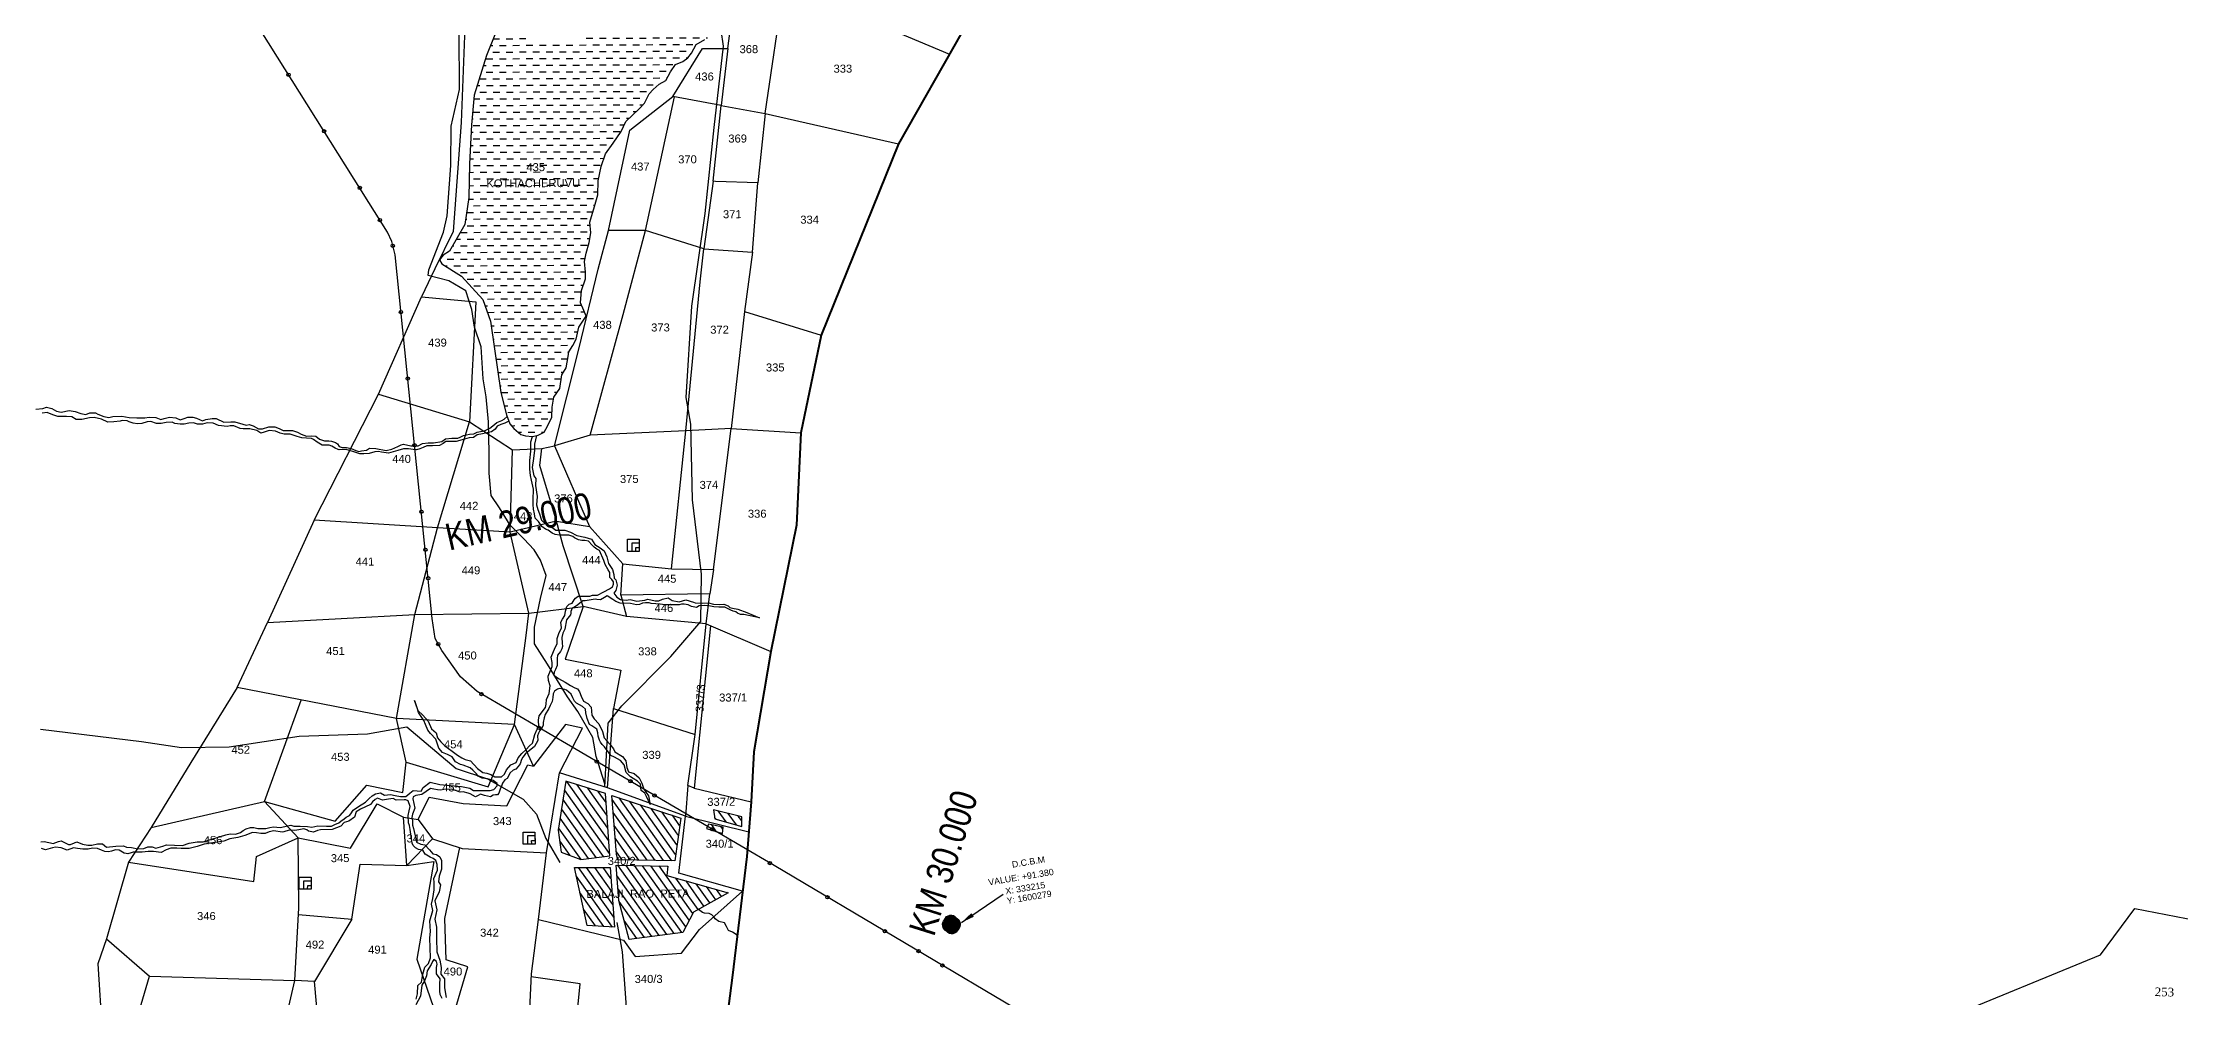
# Model space of a CAD drawing. Header units: inches. Extents: x 304037 to 460575, y 1453943 to 1639883.
# Drawn here: x 331856 to 335053, y 1600171 to 1601598 of the extents above; entities that cross this region are included whole.
import ezdxf

# ---------------------------------------------------------------- set-up
doc = ezdxf.new("R2010")
doc.units = ezdxf.units.IN
doc.header["$MEASUREMENT"] = 0
doc.header["$PDMODE"] = 33
doc.header["$PDSIZE"] = 5
for name, pattern in [('ACAD_ISO02W100', [15, 12, -3]), ('ACAD_ISO07W100', [3, 0, -3]), ('BORDER', [1.75, 0.5, -0.25, 0.5, -0.25, 0, -0.25])]:
    doc.linetypes.add(name, pattern=pattern)
for name, color, linetype in [('cahnige', 6, 'Continuous'), ('CARTTRACK', 30, 'ACAD_ISO02W100'), ('NALA', 4, 'Continuous'), ('pbms', 8, 'Continuous'), ('SQUAREWELL', 5, 'Continuous'), ('SURVEY_BND', 7, 'Continuous'), ('SURVEY_NO', 7, 'Continuous'), ('TEXT', 7, 'Continuous'), ('VILLAGE_AREA', 1, 'Continuous'), ('WATER_BODY', 4, 'Continuous'), ('Z LAYER', 7, 'Continuous'), ('zz', 7, 'Continuous')]:
    doc.layers.add(name, color=color, linetype=linetype)
doc.layers.add('FOOTPATH', color=150, linetype='ACAD_ISO07W100', lineweight=30)
doc.layers.add('VILL_BOUNDARY', color=6, linetype='BORDER', lineweight=30)
doc.styles.add('ARIALN', font='ARIALN.TTF')
doc.styles.get("Standard").update_dxf_attribs({"font": 'arial.ttf'})
doc.dimstyles.get("Standard").update_dxf_attribs({"dimtxt": 0.18, "dimasz": 0.18, "dimexe": 0.18, "dimexo": 0.0625, "dimgap": 0.09, "dimtad": 0, "dimtih": 1, "dimtoh": 1, "dimdec": 4, "dimzin": 0, "dimdsep": 46, "dimtxsty": 'Standard', "dimcen": 0.09, "dimadec": 0, "dimazin": 0, "dimtfac": 1, "dimtdec": 4, "dimtofl": 0, "dimtmove": 0, "dimatfit": 3, "dimfxl": 0, "dimtolj": 1, "dimtzin": 0, "dimarcsym": 0})

# ---------------------------------------------------------------- blocks, each defined once
blk = doc.blocks.new('CHEPINAPI')
at = {"layer": 'VILL_BOUNDARY', "linetype": 'ByBlock'}
blk.add_lwpolyline([(-31.05, 251.28), (-7.58, 261.5), (-2.59, 268.51), (20.64, 264.54)], dxfattribs=at)
at = {"layer": 'SURVEY_NO', "insert": (0.63, 256.81), "char_height": 1.282, "width": 2.5, "attachment_point": 1}
blk.add_mtext('{\\fTimes New Roman|b0|i0|c0|p18;253}', dxfattribs=at)
blk = doc.blocks.new('THOPUGUNTA')
at = {"layer": 'VILLAGE_AREA', "linetype": 'ByBlock'}
h = blk.add_hatch(dxfattribs=at)
h.set_pattern_fill('ANSI31', color=256, scale=79.792965, angle=80.2876, style=0)
h.set_pattern_definition([(125.2876, (-6809.83, -2208.019), (-8.1415, -5.761864), [])])
h.paths.add_polyline_path([(-5573.8, -3359.2), (-5633.2, -3340.5), (-5644.5, -3413.8), (-5639.8, -3446.7), (-5610.8, -3457.8), (-5567.4, -3452.1)])
h.paths.add_polyline_path([(-5461.3, -3395.7), (-5564.3, -3362.1), (-5557.1, -3449.8), (-5555.5, -3458.2), (-5470.1, -3459.6)])
h.paths.add_polyline_path([(-5566.8, -3469.5), (-5620.2, -3469.5), (-5601.2, -3556.2), (-5560.3, -3559)])
h.paths.add_polyline_path([(-5481.8, -3481.6), (-5480.3, -3467.5), (-5557.9, -3466.3), (-5553.9, -3519.2), (-5538.1, -3577.1), (-5458, -3566.6), (-5442.1, -3536.3), (-5390.2, -3507.3)])
h.paths.add_polyline_path([(-5397.7, -3409.2), (-5419.8, -3404.7), (-5422.5, -3411.5), (-5398.8, -3418.8)])
h.paths.add_polyline_path([(-5412, -3383.3), (-5410.2, -3396.7), (-5370, -3408.4), (-5370, -3394)])
h.paths.add_polyline_path([(-5573.5, -3469.3), (-5527, -3469.1), (-5527.1, -3450.3), (-5573.6, -3450.6)], flags=9)
h.paths.add_polyline_path([(-5605.3, -3518.5), (-5439.1, -3517.7), (-5439.2, -3499.3), (-5605.3, -3500.2)], flags=9)
at = {"layer": 'WATER_BODY', "linetype": 'ByBlock'}
h = blk.add_hatch(dxfattribs=at)
h.set_pattern_fill('DASH', color=256, scale=79.792965, angle=0.2876, style=0)
h.set_pattern_definition([(0.2876, (-6809.83, -2208.019), (9.923925, 10.024065), [9.97412, -9.97412])])
h.paths.add_polyline_path([(-5515.4, -2327.2), (-5508.4, -2312.9), (-5502.3, -2306.5), (-5493.7, -2298.9), (-5483.5, -2293.1), (-5476.5, -2280.2), (-5469.2, -2269.4), (-5458.2, -2264.9), (-5450.8, -2259.5), (-5445.1, -2252.2), (-5438.2, -2239.2), (-5425.4, -2231.7), (-5400.9, -2217.7), (-5412.2, -2162.2), (-5417.4, -2157.2), (-5420.9, -2158.8), (-5425, -2159.3), (-5427.7, -2158.3), (-5432.9, -2155.5), (-5433.7, -2153.9), (-5451.6, -2155.3), (-5449.6, -2160.4), (-5457.3, -2166), (-5467.3, -2170), (-5474.9, -2170), (-5479.7, -2170.5), (-5484.4, -2172.2), (-5488, -2174.7), (-5499.2, -2179.4), (-5505.3, -2178.9), (-5509.4, -2178.9), (-5515.3, -2179.9), (-5520.4, -2181.4), (-5523.5, -2183.6), (-5530.4, -2183.7), (-5534.2, -2184.2), (-5539.8, -2185.9), (-5545, -2186.9), (-5549.6, -2187.2), (-5554, -2187.2), (-5559.1, -2186.2), (-5562, -2181.9), (-5564.3, -2170.5), (-5565, -2164.1), (-5564.8, -2161.3), (-5585.4, -2162), (-5585.6, -2167.1), (-5585.4, -2172.4), (-5579.4, -2183.1), (-5579.3, -2190.1), (-5576.5, -2215.2), (-5582.9, -2224.1), (-5589.7, -2227.1), (-5598.6, -2227.2), (-5602.2, -2229.6), (-5605.2, -2231.2), (-5611.1, -2229.8), (-5616.4, -2231.3), (-5619.5, -2232.7), (-5625.3, -2230.4), (-5630.5, -2230.3), (-5634.4, -2231.9), (-5639.3, -2231.9), (-5643.3, -2231.9), (-5646.8, -2231.2), (-5650.4, -2231.3), (-5656.4, -2233.6), (-5660.2, -2233.1), (-5666, -2229.9), (-5673.7, -2231.4), (-5683, -2232.8), (-5687.7, -2231.6), (-5693.2, -2230.5), (-5698.4, -2230.5), (-5704.7, -2230.5), (-5708.8, -2228.6), (-5715, -2226.2), (-5719.6, -2224.6), (-5724.4, -2223.2), (-5730.9, -2218.3), (-5738.2, -2222.5), (-5751.8, -2256), (-5770.3, -2315.3), (-5774.2, -2359.6), (-5777.1, -2417.7), (-5778.2, -2468.2), (-5784.2, -2508.6), (-5807.2, -2548.3), (-5816.8, -2554.5), (-5821.9, -2561.5), (-5818.4, -2567.2), (-5789.2, -2585.6), (-5757.5, -2620.5), (-5745.7, -2653), (-5739.6, -2694.4), (-5730.1, -2759.4), (-5721.8, -2793.1), (-5716.9, -2806.2), (-5710.8, -2813.5), (-5700.2, -2822.5), (-5693.2, -2824.5), (-5683, -2825.3), (-5674.3, -2823.2), (-5665.5, -2818.8), (-5660.4, -2810.1), (-5654.3, -2796.6), (-5653.5, -2781.6), (-5651, -2766.7), (-5642.3, -2753.5), (-5638.9, -2733.2), (-5632.6, -2722.6), (-5629.5, -2705.8), (-5628.8, -2698.8), (-5622.5, -2689.3), (-5617.5, -2680), (-5613.9, -2661.7), (-5602.8, -2645.5), (-5606.4, -2637.2), (-5611.3, -2625.4), (-5609.5, -2607.3), (-5603.6, -2589.7), (-5603.9, -2579.8), (-5605.4, -2563.7), (-5602.5, -2551.3), (-5598, -2535.6), (-5595.6, -2520.8), (-5597.2, -2505.2), (-5590.2, -2481.5), (-5585.3, -2463.9), (-5584.8, -2443), (-5580.1, -2421.7), (-5573.7, -2402.7), (-5562.4, -2386.7), (-5550.4, -2369.5), (-5543.4, -2354.5), (-5523.7, -2335.6)])
h.paths.add_polyline_path([(-5755.1, -2456.5), (-5601.7, -2455.7), (-5601.8, -2437.3), (-5755.2, -2438.1)], flags=24)
h.paths.add_polyline_path([(-5695.1, -2432.1), (-5662.5, -2431.9), (-5662.6, -2413.7), (-5695.2, -2413.8)], flags=24)
at = {"layer": 'CARTTRACK', "linetype": 'ByBlock'}
for points in [[(-5574.8, -3349.4), (-5570, -3254), (-5549.4, -3227.8), (-5475.9, -3154), (-5431.2, -3102.1), (-5430.1, -3031), (-5443.4, -2919.8), (-5446.1, -2806.7), (-5453.2, -2766.9), (-5444.5, -2630.4), (-5424.9, -2492.2), (-5411.1, -2363.4), (-5397.4, -2242.1), (-5400.9, -2217.7)], [(-5420, -3882), (-5437.9, -3858.2), (-5455.1, -3785), (-5467.9, -3737.5), (-5490.9, -3713.3), (-5542.5, -3678.3), (-5548.3, -3595.7), (-5556.1, -3552.1)]]:
    blk.add_lwpolyline(points, dxfattribs=at)
at = {"layer": 'FOOTPATH', "linetype": 'ByBlock'}
for points in [[(-5574.5, -3344.6), (-5587.8, -3303.5), (-5592.8, -3275.1), (-5615.3, -3236.5), (-5630.7, -3214.3), (-5660.4, -3165.6), (-5680.1, -3135.3), (-5679.8, -3110.3), (-5670.9, -3067.6), (-5662.7, -3033.4), (-5671, -3010.1), (-5680.6, -2994.6), (-5695.9, -2978.4), (-5716.2, -2958), (-5732.2, -2931.9), (-5744.7, -2913.6), (-5747.7, -2880.4), (-5747.9, -2850), (-5748.8, -2803.7), (-5752.2, -2765.9), (-5757, -2739.1), (-5759.7, -2691.4), (-5769.8, -2662), (-5773.8, -2635.6), (-5782.7, -2607.7), (-5808, -2592.7), (-5839.2, -2584.8), (-5838.2, -2576.3), (-5816.2, -2520), (-5810.6, -2495.6), (-5805.3, -2420.3), (-5804.6, -2361.6), (-5792.1, -2306.5), (-5792.9, -2222)], [(-6418.7, -3263.1), (-6267.6, -3281.2), (-6207.8, -3290.5), (-6136.6, -3289.2), (-6031.9, -3273.6), (-5929.5, -3269.8), (-5870.9, -3259.6), (-5796.9, -3321.9), (-5750.4, -3337.3), (-5697, -3367.5), (-5676.9, -3390.1), (-5663.2, -3426.4), (-5642.1, -3462.1)]]:
    blk.add_lwpolyline(points, dxfattribs=at)
at = {"layer": 'NALA', "linetype": 'ByBlock'}
for points in [[(-6425.7, -2784.8), (-6415.2, -2783.6), (-6410.1, -2781.8), (-6402, -2783.4), (-6394.9, -2787.6), (-6387.8, -2789), (-6376, -2786.5), (-6366.9, -2788.2), (-6358.5, -2791), (-6351, -2792.4), (-6345, -2790), (-6336.8, -2790.2), (-6333.3, -2791.8), (-6324.2, -2795.5), (-6316.8, -2796.9), (-6310.5, -2795.6), (-6297, -2795), (-6286.4, -2796.9), (-6274.9, -2797.7), (-6262.6, -2797.6), (-6256.4, -2796.6), (-6246.6, -2796.8), (-6239.1, -2800), (-6234.1, -2798.6), (-6225.7, -2796.7), (-6216.5, -2797.5), (-6210.1, -2800.4), (-6203.9, -2798.4), (-6198.5, -2796.5), (-6191, -2796.4), (-6185.3, -2797.8), (-6176.5, -2802.2), (-6171.4, -2799.8), (-6162.2, -2798.5), (-6156.2, -2798.3), (-6144.4, -2804.2), (-6134.4, -2803.3), (-6128.1, -2803.3), (-6116.3, -2806.8), (-6111.1, -2808.3), (-6106.7, -2807.6), (-6100.6, -2809.4), (-6092.9, -2813.7), (-6087, -2813.9), (-6077.1, -2810.8), (-6068.6, -2810.8), (-6062.1, -2813.3), (-6056.1, -2816.3), (-6041.8, -2816.2), (-6034.4, -2818.7), (-6029.1, -2821.8), (-6020.8, -2824.7), (-6012.9, -2824.3), (-6006.8, -2824.9), (-6001.8, -2829.2), (-5994.2, -2832.1), (-5987.4, -2831.7), (-5983.5, -2832.2), (-5977.4, -2834.3), (-5974.6, -2836.2), (-5972.2, -2840.3), (-5967.7, -2841.7), (-5964, -2841.6), (-5961.3, -2841.8), (-5954, -2843.5), (-5947.4, -2846.3), (-5942.9, -2847.8), (-5938.6, -2846.7), (-5931.3, -2845.9), (-5931.3, -2845.9), (-5926.6, -2842.8), (-5926.6, -2842.8), (-5917.5, -2843.1), (-5901.9, -2846.4), (-5893.6, -2844.5), (-5884.5, -2840.3), (-5879.5, -2837.7), (-5875.7, -2837), (-5864.7, -2839.1), (-5854.2, -2839.3), (-5847.3, -2835.9), (-5838.9, -2835), (-5831.2, -2834.7), (-5818.4, -2832.7), (-5812.9, -2829), (-5803.8, -2828.1), (-5794.4, -2828), (-5791.3, -2826.2), (-5786.3, -2823.7), (-5777, -2822), (-5770.7, -2821.2), (-5765.5, -2818.8), (-5760.7, -2817.8), (-5754.7, -2816.7), (-5746.6, -2813.1), (-5742.3, -2809.5), (-5736.3, -2804.4), (-5729, -2801.5), (-5725.5, -2799.4), (-5720.9, -2795.6)], [(-5718.4, -2802.4), (-5724.4, -2805.6), (-5730.5, -2807.5), (-5736, -2810), (-5738.8, -2814.5), (-5744.2, -2818.6), (-5758, -2821.3), (-5765.9, -2822.8), (-5771.4, -2826.9), (-5777.5, -2827.5), (-5788.4, -2830.2), (-5797, -2832.8), (-5803.9, -2832.9), (-5809.5, -2832.9), (-5812.8, -2833.1), (-5816.6, -2836), (-5822.2, -2838.8), (-5832.4, -2839.1), (-5841.1, -2839.2), (-5846.7, -2841.6), (-5851.6, -2843.7), (-5856.5, -2845.2), (-5861.3, -2844.7), (-5868.3, -2843.7), (-5875.8, -2843.7), (-5884.5, -2846.1), (-5898.2, -2850.3), (-5908.8, -2849), (-5913.3, -2848), (-5918.9, -2848.1), (-5927.3, -2850.8), (-5935.1, -2851.2), (-5941.2, -2851.2), (-5950.2, -2848.3), (-5956.9, -2846.1), (-5961.7, -2844.8), (-5971.9, -2845.3), (-5973.8, -2845), (-5978.1, -2842.7), (-5982.9, -2839.7), (-5987.1, -2838.3), (-5997.5, -2838.4), (-6004.8, -2833.9), (-6010.7, -2829.9), (-6013.3, -2828.6), (-6021, -2827.9), (-6028.2, -2827.4), (-6035.1, -2825.4), (-6040.8, -2823.2), (-6045.5, -2822.1), (-6054.6, -2821.9), (-6060.3, -2820.5), (-6067.6, -2817.5), (-6076.9, -2816.4), (-6084.5, -2818.9), (-6089.2, -2820.3), (-6095.4, -2816.2), (-6105.8, -2814), (-6115.6, -2813.9), (-6120.3, -2813.6), (-6129.7, -2809.4), (-6135, -2809.4), (-6139.7, -2810.7), (-6152.7, -2809.2), (-6160.6, -2805.7), (-6169.4, -2805.1), (-6176.6, -2806.8), (-6183.9, -2806.8), (-6189.9, -2805), (-6196.8, -2805.4), (-6204.2, -2807.1), (-6210.2, -2806.8), (-6217.8, -2806.1), (-6221.8, -2804.1), (-6230.7, -2804.3), (-6238.4, -2806), (-6245.2, -2805.9), (-6253.7, -2803.1), (-6259.5, -2803.5), (-6267.4, -2806.1), (-6273.9, -2806.3), (-6280.5, -2805.5), (-6286.2, -2803.5), (-6289.2, -2802), (-6296.9, -2801.5), (-6299.6, -2802.6), (-6309.3, -2803.4), (-6318, -2804.1), (-6327.7, -2799.5), (-6338.6, -2796.9), (-6345.7, -2797.7), (-6356.8, -2799.8), (-6365.7, -2799.8), (-6372.1, -2796), (-6379.9, -2795.3), (-6387.4, -2795.5), (-6392.8, -2795.5), (-6400.3, -2793.2), (-6408.8, -2789.8), (-6416.6, -2790.5)], [(-6418.1, -3431.2), (-6412.8, -3430.8), (-6408.7, -3431.6), (-6403.7, -3432.8), (-6399.8, -3433.6), (-6392, -3430.7), (-6387.7, -3429.8), (-6384.1, -3431.6), (-6376.8, -3435.1), (-6373.8, -3435.1), (-6368.1, -3433), (-6364.7, -3431.5), (-6355.9, -3435), (-6347.9, -3436.3), (-6342.1, -3436.3), (-6333.5, -3434.4), (-6326.1, -3434.5), (-6320.3, -3439.1), (-6306.1, -3437.8), (-6294.8, -3437.5), (-6290.3, -3439.5), (-6282.8, -3439.9), (-6273.3, -3441.7), (-6264.5, -3441.5), (-6258.4, -3438.6), (-6251.8, -3438.8), (-6246.2, -3440.8), (-6235.8, -3438), (-6230.4, -3435.7), (-6206.5, -3436.7), (-6196.3, -3433.5), (-6184.5, -3431.2), (-6175.6, -3431.1), (-6141.4, -3420.7), (-6134.9, -3419.4), (-6127.1, -3420.1), (-6119.8, -3417.2), (-6115.7, -3414.2), (-6111.4, -3411.8), (-6104.7, -3409.7), (-6099.9, -3410), (-6093.5, -3411.3), (-6087.5, -3411.3), (-6081.8, -3411.3), (-6076, -3409.7), (-6070.2, -3408.8), (-6060.1, -3410), (-6044.5, -3406.4), (-6039.8, -3407.7), (-6030.3, -3407.7), (-6019.5, -3408.3), (-6013.1, -3409.6), (-6003.8, -3407.5), (-5990.8, -3407.8), (-5983.5, -3407.8), (-5978.5, -3405.5), (-5972.7, -3403.1), (-5969.4, -3400.6), (-5964.5, -3396.7), (-5961.6, -3394.3), (-5956.4, -3392), (-5954.7, -3389.4), (-5951.2, -3384), (-5943.2, -3378.5), (-5932.8, -3372.2), (-5927.2, -3366.4), (-5922.9, -3362.3), (-5917.7, -3359.5), (-5910.1, -3358.3), (-5904.1, -3361.5), (-5895.5, -3360.5), (-5888.2, -3361.8), (-5880.6, -3363.6), (-5872.5, -3363.6), (-5866.2, -3358.5), (-5866.2, -3358.5), (-5861.4, -3354.7), (-5849.4, -3355.6), (-5846.5, -3350), (-5835.9, -3342.3), (-5821.5, -3345.6), (-5789.2, -3348.6), (-5776.9, -3351.2), (-5771.2, -3354.8), (-5763, -3354.5), (-5754.4, -3354.5), (-5746.4, -3354.8), (-5741, -3353.1), (-5735.6, -3347.7), (-5735.6, -3344.3), (-5741.8, -3339.7), (-5750.4, -3337.3), (-5758, -3335.9), (-5764.4, -3332.9), (-5766.6, -3329.8), (-5772.1, -3324.2), (-5776.4, -3320.7), (-5786.5, -3316.7), (-5790.8, -3315.7), (-5798.1, -3311.7), (-5803.3, -3304.4), (-5810.3, -3300.9), (-5817.7, -3297.6), (-5823.2, -3291.5), (-5827.6, -3277.8), (-5835.5, -3269.4), (-5839.4, -3264.4), (-5842.8, -3255.7), (-5845.4, -3249.9), (-5848.4, -3245.3), (-5853.5, -3238), (-5855, -3232.3), (-5859.6, -3220), (-5857.3, -3226.1), (-5854.3, -3235.2), (-5847.1, -3241.9), (-5839.1, -3251), (-5834.2, -3262.2), (-5826.8, -3268.4), (-5824.8, -3275.7), (-5820.1, -3281.7), (-5814.3, -3287.9), (-5802.9, -3295.7), (-5794.9, -3301.7), (-5788.7, -3305.6), (-5783.8, -3308.2), (-5775.6, -3310.2), (-5765, -3321.8), (-5757.2, -3327.4), (-5751.3, -3328.5), (-5745, -3330.4), (-5739.1, -3333.9), (-5729.1, -3334), (-5724.7, -3330), (-5721.6, -3323.5), (-5715.5, -3316.4), (-5707.4, -3312.6), (-5704.6, -3305.5), (-5698.9, -3299.1), (-5692.3, -3293.3), (-5687.6, -3288), (-5683.1, -3283.9), (-5679.3, -3270.8), (-5675.8, -3262.8), (-5673.7, -3258.9), (-5673.8, -3249.4), (-5672.9, -3242.8), (-5663.6, -3230.6), (-5662.3, -3225.3), (-5662.2, -3218.5), (-5657.9, -3209.4), (-5656.4, -3198), (-5658.8, -3189.9), (-5659.7, -3183.6), (-5653.4, -3169.1), (-5653.5, -3163.4), (-5654.8, -3155.2), (-5649, -3140.8), (-5645.9, -3135.2), (-5646, -3127.5), (-5643.7, -3119.9), (-5639.4, -3111.6), (-5640.6, -3102.7), (-5638.3, -3098.2), (-5634.4, -3093.1), (-5633.8, -3086.7), (-5631.8, -3079.7), (-5628.3, -3076.2), (-5623.6, -3074.3), (-5620.5, -3069.5), (-5618.4, -3066.9), (-5614.5, -3064.2), (-5609.2, -3064), (-5602.7, -3064), (-5597.1, -3063.8), (-5593, -3062.5), (-5585.6, -3062.3), (-5576.1, -3057.8), (-5567.7, -3053), (-5563.3, -3050), (-5561.8, -3045.9), (-5561.7, -3042.7), (-5564.4, -3038.9), (-5567.3, -3035.9), (-5567.4, -3028.7), (-5569.9, -3024.5), (-5574.2, -3016.9), (-5576.3, -3010.6), (-5582.8, -2996), (-5586.5, -2993.8), (-5590.8, -2990.9), (-5593.6, -2988), (-5599, -2981.8), (-5604.9, -2981), (-5609, -2981), (-5614, -2979.7), (-5620.2, -2977), (-5622.8, -2975.1), (-5628.7, -2973), (-5634.5, -2973.1), (-5642.4, -2973.1), (-5649.2, -2971.9), (-5653.3, -2970.1), (-5659.5, -2965.5), (-5663.4, -2963.8), (-5669.1, -2959.7), (-5673.8, -2952.2), (-5679.2, -2947.5), (-5679.8, -2940.9), (-5681.7, -2934), (-5681.8, -2926.9), (-5681.8, -2920), (-5681.4, -2904), (-5684.3, -2890.4), (-5686.2, -2883.9), (-5687, -2874.1), (-5686.9, -2861.4), (-5685.5, -2847.2), (-5685.6, -2833.2), (-5683, -2825.3)], [(-5676.9, -2823.8), (-5680.1, -2836.8), (-5679.9, -2845.6), (-5681.4, -2858.1), (-5683.3, -2871.8), (-5680.9, -2884.2), (-5678, -2888.3), (-5678.3, -2898.6), (-5676.1, -2915.1), (-5677.1, -2927.4), (-5675.1, -2934.7), (-5672.5, -2941.1), (-5669.3, -2950.6), (-5662.7, -2956.9), (-5654.1, -2961.1), (-5648, -2965.5), (-5634.7, -2965.5), (-5626.1, -2968.4), (-5616.7, -2973.5), (-5604.7, -2975.9), (-5594.8, -2978.8), (-5589.6, -2986.9), (-5581.7, -2992), (-5575.7, -2996.2), (-5572, -3005.2), (-5569.2, -3015.4), (-5563.1, -3024.4), (-5561.5, -3031.8), (-5560.9, -3037), (-5558.3, -3039.5), (-5556.5, -3047.7), (-5558.4, -3055.7), (-5561.2, -3059.7), (-5557, -3065.7), (-5551.2, -3068.8), (-5542.7, -3069.8), (-5537, -3068.9), (-5527, -3071.3), (-5514.7, -3070), (-5510.4, -3068.6), (-5499.6, -3070.8), (-5494.2, -3071.1), (-5488.5, -3068.3), (-5480, -3066.7), (-5474.2, -3070.5), (-5463.6, -3072.6), (-5453.4, -3069.7), (-5442.3, -3073.1), (-5439.5, -3074.2), (-5428.4, -3074.7), (-5419.9, -3073.8), (-5412.2, -3075.9), (-5402.5, -3076.4), (-5396.6, -3076.1), (-5390.1, -3078.7), (-5388, -3080.8), (-5383.7, -3081.8), (-5375.9, -3083.3), (-5362.3, -3088.5), (-5343.5, -3096.2), (-5366.8, -3091.6), (-5372, -3091.6), (-5376.5, -3089.4), (-5379, -3087.2), (-5382.8, -3086.3), (-5386.3, -3084.9), (-5390.5, -3083.1), (-5395.2, -3080.5), (-5398.8, -3080.5), (-5404.4, -3080.5), (-5411.7, -3080), (-5419.1, -3078.7), (-5425.2, -3078), (-5433.6, -3078.4), (-5437.5, -3081.2), (-5445.1, -3079.5), (-5450.2, -3077.1), (-5455.9, -3075.9), (-5460.1, -3076.1), (-5463.7, -3077), (-5477.6, -3077.1), (-5484.9, -3077.1), (-5492.1, -3075.8), (-5498.7, -3075.6), (-5505.6, -3075.1), (-5508.4, -3073.9), (-5514.1, -3074), (-5518.5, -3074.3), (-5522.8, -3076.4), (-5527.5, -3076.8), (-5536.2, -3074.9), (-5552, -3074.3), (-5558.3, -3071.9), (-5563, -3068.8), (-5571.2, -3063.7), (-5575.4, -3065.9), (-5581, -3069.5), (-5586.5, -3069.1), (-5589, -3068.3), (-5595.1, -3069.7), (-5604.2, -3070.9), (-5607.6, -3071), (-5617.3, -3078.4), (-5619.8, -3080.2), (-5623.7, -3081.8), (-5625.6, -3087), (-5625.6, -3089.6), (-5626, -3091.9), (-5632, -3099.5), (-5634.5, -3113.2), (-5637.4, -3119.6), (-5638.9, -3126), (-5638.5, -3134.2), (-5637.9, -3139.3), (-5638.9, -3143), (-5641.2, -3146.9), (-5645.6, -3152), (-5646, -3157), (-5646, -3162.9), (-5646, -3167.6), (-5648.3, -3173.6), (-5650.6, -3177.9), (-5651, -3182), (-5651, -3182), (-5643.9, -3187.1), (-5634.3, -3192.7), (-5626.3, -3197.6), (-5619.6, -3200.9), (-5615.7, -3202.6), (-5612.4, -3206.9), (-5610, -3213.7), (-5606.9, -3220.9), (-5600, -3224.4), (-5595.3, -3229.8), (-5594.4, -3242), (-5590.7, -3247.3), (-5583.6, -3255), (-5578.1, -3266.1), (-5575.9, -3276), (-5567.9, -3285), (-5561.8, -3292.1), (-5560, -3296.8), (-5548.4, -3303.7), (-5543.3, -3310.3), (-5541.7, -3320.3), (-5539.1, -3326.7), (-5530.7, -3329.2), (-5523.3, -3335.6), (-5519.5, -3343.5), (-5516.2, -3352.7), (-5509.5, -3362.6), (-5506.7, -3375.6), (-5512.4, -3363.3), (-5515.1, -3358.7), (-5520.2, -3354.7), (-5521.2, -3344.9), (-5526.1, -3340.7), (-5532.5, -3336.5), (-5536.2, -3334.1), (-5542.8, -3327.7), (-5545.9, -3316.1), (-5551.2, -3309.8), (-5555.6, -3307), (-5560.5, -3304.9), (-5565.6, -3302.2), (-5569.3, -3297.2), (-5572.6, -3293), (-5575.1, -3289.4), (-5578.7, -3285.9), (-5581.3, -3282.2), (-5582.7, -3279.4), (-5584.9, -3273.4), (-5585.1, -3268.3), (-5586.8, -3263.1), (-5594.2, -3257.9), (-5597.9, -3255.8), (-5601.1, -3247.1), (-5603, -3238.2), (-5603.5, -3233), (-5608.3, -3228.9), (-5617.3, -3224.1), (-5620.2, -3221.2), (-5622.4, -3215.8), (-5625.1, -3210.3), (-5632, -3204.6), (-5634.8, -3203.7), (-5642.5, -3201.9), (-5645.7, -3203), (-5649.9, -3205.9), (-5652.2, -3210), (-5652.3, -3215.7), (-5653.3, -3221.3), (-5656.4, -3227.7), (-5658.6, -3231.8), (-5663.9, -3240.9), (-5665.7, -3246.1), (-5666.9, -3252.9), (-5667, -3257), (-5668.3, -3260.3), (-5672, -3265.1), (-5673.9, -3268.7), (-5675.5, -3273), (-5675.2, -3279.9), (-5679.8, -3288.9), (-5685.3, -3293.5), (-5690.1, -3296.9), (-5693.9, -3300.2), (-5697.3, -3304.9), (-5699.6, -3308.1), (-5701.6, -3314.7), (-5704.4, -3318.7), (-5708.1, -3322.6), (-5711.8, -3324.2), (-5716.4, -3328.2), (-5720.8, -3336.7), (-5724.1, -3338.7), (-5727.6, -3343.6), (-5729.5, -3348.3), (-5731.5, -3352.7), (-5732.3, -3355.6), (-5733.4, -3358.6), (-5735.2, -3360.9), (-5738.1, -3361.1), (-5741.9, -3361.5), (-5745.8, -3363.9), (-5754.9, -3361.9), (-5760.9, -3360.1), (-5764.1, -3362.2), (-5768.2, -3363.9), (-5776.1, -3359.7), (-5779.1, -3358.4), (-5786.8, -3356.6), (-5790.9, -3356.9), (-5803.7, -3352.7), (-5815.3, -3353.1), (-5820.1, -3354), (-5824.9, -3353.7), (-5830.4, -3352.8), (-5835.6, -3351.7), (-5848.3, -3360.6), (-5857.2, -3361.8), (-5861.3, -3363.9), (-5861.7, -3366.9), (-5861.7, -3366.9), (-5860.3, -3373.8), (-5859.1, -3380.8), (-5862.5, -3389.9), (-5863.6, -3395.1), (-5862.6, -3399.9), (-5862.4, -3406.4), (-5861, -3411.2), (-5857.4, -3426.9), (-5856.3, -3431.7), (-5849.8, -3434.8), (-5843.8, -3435.7), (-5837.1, -3443.1), (-5831.9, -3449.2), (-5826.6, -3450.4), (-5821.5, -3453.7), (-5818.8, -3459.1), (-5819.1, -3472.4), (-5822.7, -3482.4), (-5823.4, -3491.2), (-5820.5, -3495.6), (-5822.3, -3506.2), (-5828.8, -3519.6), (-5826, -3532.8), (-5828.9, -3547.1), (-5826.4, -3558.7), (-5826.3, -3575.7), (-5825.8, -3595.8), (-5821.5, -3608.1), (-5819.5, -3619.3), (-5819.9, -3629.2), (-5814.6, -3636.2), (-5814.4, -3649.5), (-5812, -3664)], [(-5817.8, -3665.4), (-5821.2, -3659.6), (-5821.3, -3654.1), (-5821.4, -3643.8), (-5821.1, -3636.3), (-5826.3, -3628.6), (-5826.4, -3618.9), (-5825.4, -3614), (-5826.7, -3610.1), (-5830.7, -3607.2), (-5832.3, -3610), (-5834.5, -3614.7), (-5840.6, -3624.1), (-5841.6, -3631.7), (-5844.3, -3639), (-5848.5, -3645.6), (-5850.3, -3661.9), (-5857.4, -3674.9)], [(-5857.1, -3666.6), (-5854.8, -3658.7), (-5854.6, -3646.2), (-5849.1, -3641.2), (-5846.9, -3629.3), (-5844.1, -3618.5), (-5838.4, -3613.1), (-5835.7, -3604.5), (-5836.5, -3574.9), (-5835.7, -3565.3), (-5836.4, -3549.6), (-5832, -3533.9), (-5834, -3524.5), (-5831.9, -3516), (-5830, -3503), (-5830.1, -3492.3), (-5830.4, -3486.2), (-5825.1, -3473.5), (-5825.5, -3465.2), (-5827.6, -3459.2), (-5831.6, -3456.4), (-5835.8, -3454.1), (-5843.3, -3449.8), (-5846.7, -3443.6), (-5853.4, -3442.6), (-5858, -3440.3), (-5861.3, -3436.7), (-5862.7, -3433.1), (-5866.1, -3413), (-5866.9, -3407.1), (-5868.6, -3403), (-5868.8, -3392.1), (-5867.6, -3385.2), (-5866, -3378.7), (-5868.9, -3369.8), (-5872.3, -3368.4), (-5875.1, -3368.7), (-5886.6, -3368.8), (-5891.4, -3366.3), (-5898.3, -3367.7), (-5907.5, -3369.1), (-5915, -3366.2), (-5918.2, -3367.8), (-5922.3, -3371.6), (-5925.2, -3375.6), (-5940.3, -3382.6), (-5946.5, -3386.4), (-5949.3, -3394.2), (-5957.8, -3400.3), (-5964.6, -3402.6), (-5969.4, -3408), (-5982.7, -3412.9), (-5999.9, -3413.2), (-6004.7, -3414.2), (-6010.6, -3417), (-6018, -3415.3), (-6020.7, -3413.2), (-6024.8, -3412), (-6032.5, -3413.2), (-6038.4, -3414.6), (-6047, -3413.7), (-6054.8, -3416.3), (-6057.1, -3417.1), (-6069.8, -3414.7), (-6077, -3416.2), (-6082.9, -3419.1), (-6089.4, -3419), (-6095.7, -3417.7), (-6101.8, -3417.4), (-6113.1, -3421.7), (-6123.6, -3424.6), (-6135.7, -3426.6), (-6144.7, -3430.5), (-6174.1, -3434.7), (-6184.5, -3438.3), (-6196.5, -3441.3), (-6208.2, -3441.3), (-6215.1, -3440.7), (-6224.1, -3440.7), (-6230.9, -3443.4), (-6238.5, -3447.3), (-6249.8, -3446), (-6257.9, -3446), (-6266.8, -3447), (-6271.3, -3447), (-6280.3, -3447), (-6283, -3447.7), (-6288.4, -3449.3), (-6290.9, -3448.6), (-6293.8, -3448.1), (-6301.1, -3443.6), (-6306.8, -3443.5), (-6312.8, -3445.1), (-6317, -3446.4), (-6322.8, -3445.6), (-6327.6, -3443.7), (-6333.6, -3441.3), (-6340.8, -3440.8), (-6347.4, -3442.3), (-6355.6, -3442.3), (-6363.6, -3441.5), (-6369.6, -3440.3), (-6378.7, -3443.6), (-6387.8, -3440.2), (-6396.6, -3439.1), (-6400.7, -3440.4), (-6411.1, -3443.1), (-6417.1, -3441.4)], [(-5376.8, -3571), (-5384, -3566.4), (-5389.6, -3563.8), (-5392.5, -3557.6), (-5395.9, -3552.2), (-5404.3, -3550.2), (-5409.6, -3546.2), (-5411.9, -3543.3), (-5414.9, -3540.2), (-5418.7, -3538.6), (-5425.6, -3538), (-5428.4, -3536.9), (-5434.7, -3532.4)]]:
    blk.add_lwpolyline(points, dxfattribs=at)
at = {"layer": 'SQUAREWELL', "linetype": 'ByBlock'}
for points in [[(-5540.9, -2979), (-5523.3, -2978.9), (-5523.2, -2997.1), (-5540.9, -2997.2)], [(-5534, -2984.3), (-5523.2, -2984.3), (-5523.2, -2997.1), (-5533.9, -2997.1)], [(-5528.2, -2991.4), (-5523.2, -2991.4), (-5523.2, -2997.1), (-5528.2, -2997.1)], [(-5696.9, -3416.7), (-5679.2, -3416.6), (-5679.1, -3434.8), (-5696.8, -3434.9)], [(-5689.9, -3422), (-5679.2, -3422), (-5679.1, -3434.8), (-5689.9, -3434.8)], [(-5684.2, -3429.1), (-5679.1, -3429.1), (-5679.1, -3434.8), (-5684.1, -3434.8)], [(-6031.9, -3484.1), (-6014.2, -3484), (-6014.2, -3502.2), (-6031.8, -3502.3)], [(-6025, -3489.4), (-6014.2, -3489.4), (-6014.2, -3502.2), (-6024.9, -3502.2)], [(-6019.2, -3496.5), (-6014.2, -3496.5), (-6014.2, -3502.2), (-6019.2, -3502.2)]]:
    blk.add_lwpolyline(points, close=True, dxfattribs=at)
at = {"layer": 'SURVEY_BND', "linetype": 'ByBlock'}
for points in [[(-5278.1, -1947.6), (-5306.7, -2149.7), (-5059.3, -2253.9)], [(-5782, -2161.1), (-5789.5, -2356.2), (-5801.5, -2519.1), (-5828.9, -2574.9), (-5848.8, -2616.4), (-5767.7, -2624), (-5777.4, -2803.4), (-5712.9, -2845.2), (-5669.1, -2843.5), (-5650, -2839.2), (-5613.1, -2692.6), (-5584.6, -2575.3), (-5569.4, -2517.6), (-5537.2, -2367.5), (-5473.2, -2317), (-5428.9, -2245.5), (-5390.9, -2245.6), (-5378.5, -2149.7)], [(-5401, -2330.6), (-5335.1, -2342.5), (-5306.7, -2149.7)], [(-5390.9, -2245.6), (-5401, -2330.6), (-5473.2, -2317)], [(-5412.7, -2443.6), (-5426.5, -2544.6), (-5514.1, -2517.3), (-5470.4, -2317.6)], [(-5335.1, -2342.5), (-5345.8, -2446.2), (-5409.5, -2444.3), (-5409.5, -2444.3), (-5412.7, -2443.6), (-5401, -2330.6)], [(-5335.1, -2342.5), (-5135.7, -2387.7)], [(-5426.5, -2544.6), (-5354, -2549.6), (-5345.8, -2446.2)], [(-5453.8, -2816.9), (-5596.6, -2823.2), (-5547.4, -2643.1), (-5514.1, -2517.3)], [(-5514.1, -2517.3), (-5569.4, -2517.6)], [(-5385.9, -2813.3), (-5453.8, -2816.9), (-5432.3, -2594.3), (-5426.5, -2544.6)], [(-5354, -2549.6), (-5365.9, -2638.7), (-5251, -2674)], [(-5913.2, -2762), (-5848.8, -2616.4)], [(-5365.9, -2638.7), (-5385.9, -2813.3), (-5281.4, -2819.8)], [(-5825.2, -2962.1), (-6009.5, -2950.3), (-5913.2, -2762), (-5777.4, -2803.4)], [(-5716.5, -2968.6), (-5825.2, -2962.1), (-5777.4, -2803.4)], [(-5475.1, -3023.1), (-5412.4, -3024.3), (-5385.9, -2813.3)], [(-5647.2, -2951.8), (-5716.5, -2968.6), (-5712.9, -2845.2)], [(-5647.2, -2951.8), (-5671.9, -2868.6), (-5669.1, -2843.5)], [(-5650, -2839.2), (-5597.8, -2960), (-5547.9, -3015.9), (-5475.1, -3023.1), (-5453.8, -2816.9)], [(-5596.6, -2823.2), (-5650, -2839.2)], [(-6009.5, -2950.3), (-6079.4, -3103.2), (-5859.1, -3091.5), (-5825.2, -2962.1)], [(-5859.1, -3091.5), (-5688.6, -3089.4), (-5716.5, -2968.6)], [(-5551, -3062.4), (-5542.1, -3094.3), (-5607.4, -3079.4), (-5637.2, -2988.6), (-5647.2, -2951.8), (-5597.8, -2960)], [(-5412.4, -3024.3), (-5417.5, -3060.4), (-5551, -3062.4), (-5547.9, -3015.9)], [(-5423.2, -3105.5), (-5417.5, -3060.4)], [(-5710.1, -3255.8), (-5886.3, -3247.1), (-5859.1, -3091.5)], [(-5570.6, -3350.7), (-5642.5, -3328), (-5608.1, -3261.3), (-5633.5, -3255.7), (-5681.5, -3318.2), (-5710.1, -3255.8), (-5692.5, -3122.9), (-5688.6, -3089.4)], [(-5688.6, -3089.4), (-5607.4, -3079.4)], [(-5607.4, -3079.4), (-5634, -3158), (-5550.6, -3174.6), (-5561.6, -3231.8), (-5439.7, -3270.8), (-5423.2, -3105.5), (-5542.1, -3094.3)], [(-5886.3, -3247.1), (-6124.6, -3200.7), (-6079.4, -3103.2)], [(-5416.9, -3108.2), (-5441, -3351.2), (-5450.4, -3347.2), (-5439.7, -3270.8)], [(-5423.2, -3105.5), (-5326.5, -3146.5)], [(-6124.6, -3200.7), (-6194, -3312.5), (-6253.4, -3409.7), (-6083.8, -3371), (-6028.7, -3219.4)], [(-6083.8, -3371), (-5978, -3400.2), (-5930.5, -3346.4), (-5876.7, -3357.5), (-5872.1, -3312), (-5886.3, -3247.1)], [(-5872.1, -3312), (-5749.3, -3348.9), (-5710.1, -3255.8)], [(-5454.3, -3393), (-5570.6, -3350.7), (-5561.6, -3231.8)], [(-6033.3, -3425.3), (-5955, -3440.8), (-5915.2, -3374.7), (-5875.8, -3394.3), (-5853.7, -3398.1), (-5837.7, -3364.7), (-5786.6, -3373.8), (-5721.1, -3377.7), (-5690, -3316), (-5681.5, -3318.2)], [(-5853.7, -3398.1), (-5832.7, -3426.7), (-5788.2, -3441.2), (-5661.8, -3447.8), (-5642.5, -3328)], [(-5450.4, -3347.2), (-5454.3, -3393), (-5359.5, -3416.1)], [(-5441, -3351.2), (-5355.9, -3371.7)], [(-6253.4, -3409.7), (-6287.3, -3461.9), (-6099.7, -3490.7), (-6095.6, -3453.4), (-6033.3, -3425.3), (-6083.8, -3371)], [(-6032.8, -3540), (-5953.1, -3546.9), (-5940.8, -3464.8), (-5871.1, -3466.8), (-5875.8, -3394.3)], [(-5673.9, -3547.2), (-5546.8, -3578.2), (-5529.3, -3602.6), (-5460, -3597.6), (-5433.3, -3562.3), (-5368.8, -3505.2), (-5464.2, -3478), (-5454.3, -3393)], [(-6287.3, -3461.9), (-6319.9, -3576.4), (-6255.9, -3632.1), (-6038.3, -3638.5), (-6032.3, -3530.1), (-6033.3, -3425.3)], [(-5871.1, -3466.8), (-5832.7, -3426.7)], [(-5871.1, -3466.8), (-5830.3, -3460.9), (-5855.9, -3606.7), (-5826.1, -3693.2), (-5798.6, -3682.5), (-5779.6, -3618.1), (-5811.8, -3607.6), (-5813.8, -3545.9), (-5791.7, -3440)], [(-5798.6, -3682.5), (-5746.3, -3710), (-5689.5, -3735.1), (-5684.5, -3628.8), (-5673.9, -3547.2), (-5661.8, -3447.8)], [(-5953.1, -3546.9), (-6009, -3639.9), (-6038.3, -3638.5)], [(-6319.9, -3576.4), (-6333.2, -3613.7), (-6326.7, -3715.6), (-6328.5, -3785.5), (-6314.5, -3832), (-6255.9, -3632.1)], [(-6314.5, -3832), (-6293.3, -3832.9), (-6086.9, -3848.5), (-6038.3, -3638.5)], [(-6086.9, -3848.5), (-5834.2, -3910.1), (-5873.7, -3719.8), (-6002.6, -3712.5), (-6009, -3639.9)], [(-5400.3, -3759.8), (-5484.6, -3758), (-5478.2, -3725.8), (-5584.4, -3722.1), (-5617.9, -3708.8), (-5611.4, -3643.7), (-5684.7, -3633)]]:
    blk.add_lwpolyline(points, dxfattribs=at)
at = {"layer": 'VILL_BOUNDARY', "linetype": 'ByBlock', "lineweight": 40}
blk.add_lwpolyline([(-5040.2, -2220.5), (-5135.7, -2387.7), (-5251, -2674), (-5281.4, -2819.8), (-5288.2, -2958.1), (-5326.5, -3146.5), (-5351.9, -3296.6), (-5355.9, -3371.7), (-5362.5, -3453), (-5384.4, -3634.7), (-5401, -3764.9)], dxfattribs=at)
at = {"layer": 'VILLAGE_AREA', "linetype": 'ByBlock'}
for points in [[(-5567.4, -3452.1), (-5573.8, -3359.2), (-5633.2, -3340.5), (-5644.5, -3413.8), (-5639.8, -3446.7), (-5610.8, -3457.8), (-5567.4, -3452.1)], [(-5557.1, -3449.8), (-5564.3, -3362.1), (-5461.3, -3395.7), (-5470.1, -3459.6), (-5555.5, -3458.2), (-5557.1, -3449.8)], [(-5410.2, -3396.7), (-5370, -3408.4), (-5370, -3394), (-5412, -3383.3), (-5410.2, -3396.7)], [(-5422.5, -3411.5), (-5398.8, -3418.8), (-5397.7, -3409.2), (-5419.8, -3404.7), (-5422.5, -3411.5)], [(-5620.2, -3469.5), (-5566.8, -3469.5), (-5560.3, -3559), (-5601.2, -3556.2), (-5620.2, -3469.5)], [(-5557.9, -3466.3), (-5480.3, -3467.5), (-5481.8, -3481.6), (-5390.2, -3507.3), (-5442.1, -3536.3), (-5458, -3566.6), (-5538.1, -3577.1), (-5553.9, -3519.2), (-5557.9, -3466.3)]]:
    blk.add_lwpolyline(points, dxfattribs=at)
at = {"layer": 'WATER_BODY', "linetype": 'ByBlock'}
blk.add_lwpolyline([(-5738.2, -2222.5), (-5751.8, -2256), (-5770.3, -2315.3), (-5774.2, -2359.6), (-5777.1, -2417.7), (-5778.2, -2468.2), (-5784.2, -2508.6), (-5807.2, -2548.3), (-5816.8, -2554.5), (-5821.9, -2561.5), (-5818.4, -2567.2), (-5789.2, -2585.6), (-5757.5, -2620.5), (-5745.7, -2653), (-5739.6, -2694.4), (-5730.1, -2759.4), (-5721.8, -2793.1), (-5716.9, -2806.2), (-5710.8, -2813.5), (-5700.2, -2822.5), (-5693.2, -2824.5), (-5683, -2825.3), (-5674.3, -2823.2), (-5665.5, -2818.8), (-5660.4, -2810.1), (-5654.3, -2796.6), (-5653.5, -2781.6), (-5651, -2766.7), (-5642.3, -2753.5), (-5638.9, -2733.2), (-5632.6, -2722.6), (-5629.5, -2705.8), (-5628.8, -2698.8), (-5622.5, -2689.3), (-5617.5, -2680), (-5613.9, -2661.7), (-5602.8, -2645.5), (-5606.4, -2637.2), (-5611.3, -2625.4), (-5609.5, -2607.3), (-5603.6, -2589.7), (-5603.9, -2579.8), (-5605.4, -2563.7), (-5602.5, -2551.3), (-5598, -2535.6), (-5595.6, -2520.8), (-5597.2, -2505.2), (-5590.2, -2481.5), (-5585.3, -2463.9), (-5584.8, -2443), (-5580.1, -2421.7), (-5573.7, -2402.7), (-5562.4, -2386.7), (-5550.4, -2369.5), (-5543.4, -2354.5), (-5523.7, -2335.6), (-5515.4, -2327.2), (-5508.4, -2312.9), (-5502.3, -2306.5), (-5493.7, -2298.9), (-5483.5, -2293.1), (-5476.5, -2280.2), (-5469.2, -2269.4), (-5458.2, -2264.9), (-5450.8, -2259.5), (-5445.1, -2252.2), (-5438.2, -2239.2), (-5425.4, -2231.7)], dxfattribs=at)
at = {"layer": 'SURVEY_NO', "linetype": 'ByBlock'}
for s, height, rotation, p in [('368', 11.97, 0.2876, (-5373.3, -2252.4)), ('333', 11.97, 0.2876, (-5232.7, -2281.5)), ('436', 11.97, 0.2876, (-5439.7, -2293.3)), ('369', 11.97, 0.2876, (-5390.1, -2386)), ('435', 11.97, 0.2876, (-5692.1, -2428.8)), ('437', 11.97, 0.2876, (-5535.7, -2427.9)), ('370', 11.97, 0.2876, (-5465.1, -2417.1)), ('KOTHACHERUVU', 11.969, 0.2876, (-5752, -2453.1)), ('371', 11.97, 0.2876, (-5398.1, -2499.1)), ('334', 11.97, 0.2876, (-5282.4, -2507.2)), ('438', 11.97, 0.2876, (-5592.3, -2664.5)), ('439', 11.97, 0.2876, (-5839, -2691.1)), ('373', 11.97, 0.2876, (-5505.5, -2668.4)), ('372', 11.97, 0.2876, (-5417.1, -2671.7)), ('335', 11.97, 0.2876, (-5333.8, -2728.2)), ('440', 11.97, 0.2876, (-5892.7, -2864.9)), ('375', 11.97, 0.2876, (-5552.1, -2894.9)), ('374', 11.97, 0.2876, (-5433, -2903.7)), ('442', 11.97, 0.2876, (-5791.8, -2935.1)), ('443', 11.97, 0.2876, (-5710.9, -2950.6)), ('376', 11.97, 0.2876, (-5650.6, -2924)), ('336', 11.97, 0.2876, (-5360.8, -2946.8)), ('444', 11.97, 0.2876, (-5608.8, -3016.1)), ('441', 11.97, 0.2876, (-5947.5, -3018.4)), ('449', 11.97, 0.2876, (-5788.9, -3031.5)), ('445', 11.97, 0.2876, (-5495.6, -3044.1)), ('447', 11.97, 0.2876, (-5659, -3056.5)), ('446', 11.97, 0.2876, (-5500.3, -3087.7)), ('451', 11.97, 0.2876, (-5991.5, -3152.1)), ('450', 11.97, 0.2876, (-5794.2, -3158.8)), ('338', 11.97, 0.2876, (-5524.9, -3152.6)), ('448', 11.97, 0.2876, (-5620.9, -3185.4)), ('337/3', 11.97, 86.7591, (-5427.2, -3237.9)), ('337/1', 11.97, 0.2876, (-5403.7, -3221.6)), ('452', 11.97, 0.2876, (-6133.3, -3299.7)), ('454', 11.97, 0.2876, (-5815.3, -3291.5)), ('453', 11.97, 0.2876, (-5984.3, -3310.3)), ('339', 11.97, 0.2876, (-5518.7, -3307.3)), ('455', 11.97, 0.2876, (-5818, -3356)), ('337/2', 11.97, 0.2876, (-5421.5, -3377.5)), ('344', 11.97, 0.2876, (-5871.3, -3432.2)), ('343', 11.97, 0.2876, (-5742, -3406.3)), ('456', 11.97, 0.2876, (-6174.6, -3434.9)), ('345', 11.97, 0.2876, (-5984.6, -3461.7)), ('340/1', 11.97, 0.2876, (-5423.9, -3440.1)), ('340/2', 11.97, 0.2876, (-5570.4, -3465.9)), ('BALAJI  RAO  PETA', 11.969, 0.2876, (-5602.2, -3515.2)), ('346', 11.97, 0.2876, (-6184.6, -3548.3)), ('492', 11.97, 0.2876, (-6022.1, -3591)), ('342', 11.97, 0.2876, (-5761.2, -3573.1)), ('491', 11.97, 0.2876, (-5928.7, -3598.5)), ('490', 11.97, 0.2876, (-5815.8, -3631.2)), ('340/3', 11.97, 0.2876, (-5530.1, -3642.3))]:
    blk.add_text(s, height=height, rotation=rotation, dxfattribs=at).set_placement(p)

msp = doc.modelspace()

# ---------------------------------------------------------------- hatches: boundary and pattern name
at = {"layer": 'pbms'}
h = msp.add_hatch(color=256, dxfattribs=at)
h.set_gradient(color1=(31, 17, 238), color2=(36, 21, 239), one_color=1, tint=0.51, name='CYLINDER')
h.paths.add_polyline_path([(333205.3, 1600287.2, 0.496905), (333208.2, 1600269.8)])
h.paths.add_polyline_path([(333205.3, 1600287.2), (333222.7, 1600290.1, 0.614852)])
h.paths.add_polyline_path([(333222.7, 1600290.1), (333225.5, 1600272.7, 0.494298)])
h.paths.add_polyline_path([(333208.2, 1600269.8, 0.585376), (333225.5, 1600272.7)])
h = msp.add_hatch(color=256, dxfattribs=at)
h.set_gradient(color1=(67, 190, 65), color2=(71, 191, 69), one_color=1, tint=0.51, name='CYLINDER')
h.paths.add_polyline_path([(333215.4, 1600279.9), (333222.7, 1600290.1), (333205.3, 1600287.2)])
h.paths.add_polyline_path([(333208.2, 1600269.8), (333215.4, 1600279.9), (333205.3, 1600287.2)])
h.paths.add_polyline_path([(333208.2, 1600269.8), (333225.5, 1600272.7), (333215.4, 1600279.9)])
h.paths.add_polyline_path([(333225.5, 1600272.7), (333222.7, 1600290.1), (333215.4, 1600279.9)])

# ---------------------------------------------------------------- linework, layer by layer
msp.add_lwpolyline([(333222.7, 1600290.1), (333208.2, 1600269.8)])
at = {"color": 1}
for p in [(332224, 1601550.2), (332224, 1601550.2), (332277.3, 1601465.6), (332277.3, 1601465.6), (332330.6, 1601381), (332330.6, 1601381), (332380, 1601294.5), (332380, 1601294.5), (332392.2, 1601195.4), (332392.2, 1601195.4), (332402.3, 1601095.9), (332402.3, 1601095.9), (332412.5, 1600996.4), (332412.5, 1600996.4), (332422.7, 1600896.9), (332422.7, 1600896.9), (332432.9, 1600797.5), (332432.9, 1600797.5), (332447.9, 1600699.2), (332447.9, 1600699.2), (332512.5, 1600624.5), (332512.5, 1600624.5), (332598.8, 1600573.9), (332598.8, 1600573.9), (332685.1, 1600523.4), (332685.1, 1600523.4), (332771.4, 1600472.9), (332771.4, 1600472.9), (332857.7, 1600422.3), (332857.7, 1600422.3), (332944, 1600371.8), (332944, 1600371.8), (333030, 1600320.8), (333030, 1600320.8), (333116, 1600269.8), (333116, 1600269.8), (333202, 1600218.8), (333202, 1600218.8)]:
    msp.add_point(p, dxfattribs=at)
for p in [(332360.7, 1601332.9), (332428.7, 1600840.2), (332735.5, 1600494), (333166.3, 1600240.2)]:
    msp.add_point(p)
at = {"layer": 'pbms'}
msp.add_lwpolyline([(333205.3, 1600287.2, -0.614852), (333222.7, 1600290.1, -0.494298), (333225.5, 1600272.7, -0.585376), (333208.2, 1600269.8, -0.496905), (333205.3, 1600287.2)], format="xyb", close=True, dxfattribs=at)
msp.add_lwpolyline([(333205.3, 1600287.2), (333222.7, 1600290.1), (333225.5, 1600272.7), (333208.2, 1600269.8)], close=True, dxfattribs=at)
msp.add_lwpolyline([(333205.3, 1600287.2), (333225.5, 1600272.7)], dxfattribs=at)
at = {"layer": 'zz', "color": 1, "ltscale": 10}
msp.add_polyline3d([(335272.9, 1598899, 0), (334927.1, 1599158.9, 0), (334728.4, 1599305.1, 0), (334388.5, 1599560.4, 0), (334322.1, 1599595.7, 0), (333876.8, 1599844.3, 0), (333513.6, 1600040.7, 0), (333340, 1600137, 0), (332950.4, 1600368, 0), (332506, 1600628.3, 0), (332481.2, 1600650.1, 0), (332453.1, 1600689.5, 0), (332443.4, 1600707.7, 0), (332439, 1600737.4, 0), (332383.4, 1601281.1, 0), (332378.4, 1601301.1, 0), (332371.9, 1601315.1, 0), (332344.2, 1601359.3, 0), (332171.9, 1601632.8, 0)], dxfattribs=at)

# ---------------------------------------------------------------- block references
at = {"xscale": 0.9999447887420897, "yscale": 0.9999447887420843, "zscale": 0.9999447887420891, "rotation": 359.995489292994}
msp.add_blockref('THOPUGUNTA', (338271.8, 1603834.2), dxfattribs=at)
at = {"layer": 'SURVEY_BND', "linetype": 'ByBlock', "xscale": 10.02859871034559, "yscale": 10.02859871041437, "zscale": 10.02859871035882, "rotation": 358.8092314755046}
msp.add_blockref('CHEPINAPI', (334955.4, 1597611.1), dxfattribs=at)

# ---------------------------------------------------------------- texts
at = {"layer": 'cahnige', "color": 1, "extrusion": (-0.000864341, 0.004733, 0.999988), "style": 'ARIALN'}
msp.add_text('KM 29.000', height=40, rotation=12.7496, dxfattribs=at).set_placement((332464.1, 1600822.2, 7289))
at = {"layer": 'cahnige', "color": 1, "extrusion": (-0.004527, 0.00163, 0.999988), "style": 'ARIALN'}
msp.add_text('KM 30.000', height=40, rotation=72.5961, dxfattribs=at).set_placement((333185.9, 1600260.9, 1100.2))
at = {"layer": 'TEXT', "color": 1}
for s, height, p in [('D.C.B.M', 9.48, (333306.7, 1600364.8)), ('VALUE: +91.380', 9.484, (333271.4, 1600338.3)), ('X: 333215', 9.48, (333296.9, 1600324.9)), ('Y: 1600279', 9.48, (333299.1, 1600310.7))]:
    msp.add_text(s, height=height, rotation=9.3249, dxfattribs=at).set_placement(p)

# ---------------------------------------------------------------- leaders
at = {"layer": 'Z LAYER', "color": 6, "linetype": 'ByBlock'}
msp.add_leader([(333230.6, 1600283), (333292.7, 1600325.5)], dimstyle='Standard', override={"dimasz": 20, "dimgap": 0.09, "dimtad": 0}, dxfattribs=at)

doc.saveas('drawing.dxf')
